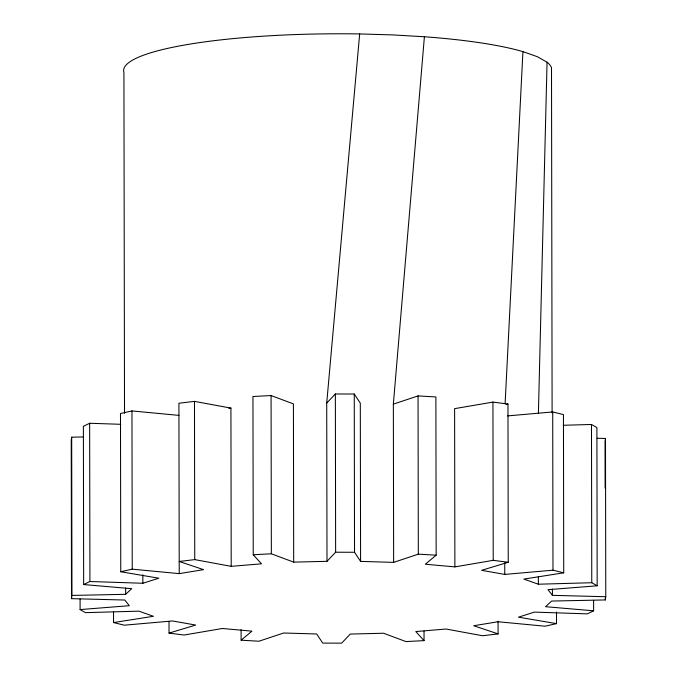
<?xml version="1.0" encoding="UTF-8"?>
<svg xmlns="http://www.w3.org/2000/svg" width="677" height="677" viewBox="0 0 677 677"><rect width="100%" height="100%" fill="white"/><g stroke="black" fill="none" stroke-linecap="round" stroke-linejoin="round"><path stroke-width="1.02" d="M538.41 413.292L547.058 62.216L537.453 56.75L522.923 51.621A214.11 36.448 -0.1 0 0 424.403 36.753L392.711 34.908L359.665 33.935A214.11 36.448 -0.1 0 0 123.925 72.566L124.517 413.308M505.118 403.526L522.923 51.621M293.691 562.13L293.42 403.89L271.071 395.554L252.953 396.51L253.232 554.751L271.35 553.794L293.691 562.13L326.999 561.318L326.72 403.077L335.36 393.98L354.257 394.031L354.528 552.271L360.587 561.394L393.633 562.375L393.354 404.135L424.403 36.753M326.72 403.077L359.665 33.935M83.271 436.953L71.686 437.19L71.229 440.414L71.508 598.654L124.847 600.034L129.299 605.695L80.106 609.579L80.089 599.027M71.508 598.654L71.965 595.43L71.686 437.19M597.122 438.264L605.492 438.484L605.035 441.7L605.12 488.117M593.602 600.271L593.619 610.815L545.569 606.694L551.62 601.058L605.314 599.94L605.771 596.725L605.492 438.484M326.999 561.318L335.631 552.22L335.36 393.98M71.965 595.43L125.651 594.313L131.71 588.677L83.652 584.556L83.381 426.315L89.652 423.269L120.785 424.301M241.097 629.635L241.114 640.188L251.954 631.159L222.394 628.493L184.059 635.034L169.03 633.105L169.013 621.503M393.354 404.135L418.047 395.91L435.886 396.95L436.157 555.191L425.325 564.22L454.885 566.886L493.22 560.336L508.241 562.265L507.97 404.025L492.941 402.096L454.606 408.646L454.885 566.886M83.652 584.556L89.931 581.509L142.864 583.261L158.833 578.209L120.76 571.743L120.481 413.503L131.964 410.931L178.956 415.39M593.619 610.815L587.348 613.861L534.415 612.11L518.447 617.17L556.519 623.627L556.494 612.025M393.633 562.375L418.327 554.15L436.157 555.191M505.99 404.626L507.97 404.025M169.03 633.105L195.695 625.066L172.517 620.961L124.289 625.193L113.55 622.561L113.533 612.008M508.241 562.265L481.584 570.313L504.754 574.409L552.982 570.186L563.721 572.818L563.45 414.578L552.711 411.946L507.623 415.898M120.76 571.743L132.235 569.171L179.227 573.631L203.557 569.645L179.193 561.47L194.748 559.617L231.204 566.344L261.5 563.823L253.232 554.751M556.519 623.627L545.036 626.208L498.044 621.748L473.722 625.734L498.086 633.9L498.06 621.241M113.55 622.561L153.434 616.29L138.903 611.153L85.514 612.651L80.106 609.579M563.721 572.818L523.846 579.089L538.367 584.217L591.766 582.719L597.173 585.791L596.894 427.559L591.486 424.479L563.222 425.274M231.204 566.344L230.925 408.104L194.477 401.376L178.914 403.23L179.227 573.631M228.877 408.349L230.925 408.104M498.086 633.9L482.523 635.754L446.075 629.026L415.78 631.556L424.047 640.628L405.929 641.576L383.58 633.24L350.28 634.061L341.64 643.15L322.743 643.108L316.692 633.977L283.646 633.003L258.952 641.221L241.114 640.188M597.173 585.791L547.981 589.684L552.432 595.345L605.771 596.725M335.631 552.22L354.528 552.271M354.257 394.031L360.308 403.162L360.587 561.394M605.306 597.833L605.314 599.94M591.486 424.479L591.766 582.719M552.711 411.946L552.982 570.186M552.11 412.843L551.51 67.878A214.11 36.448 -0.1 0 0 547.058 62.216M552.424 589.015L552.432 595.345M538.359 576.838L538.367 584.217M504.737 562.807L504.754 574.409M492.941 402.096L493.22 560.336M424.03 631.133L424.047 640.628M418.047 395.91L418.327 554.15M271.071 395.554L271.35 553.794M194.477 401.376L194.748 559.617M142.847 574.824L142.864 583.261M131.964 410.931L132.235 569.171M125.643 587.983L125.651 594.313M89.652 423.269L89.931 581.509"/></g></svg>
